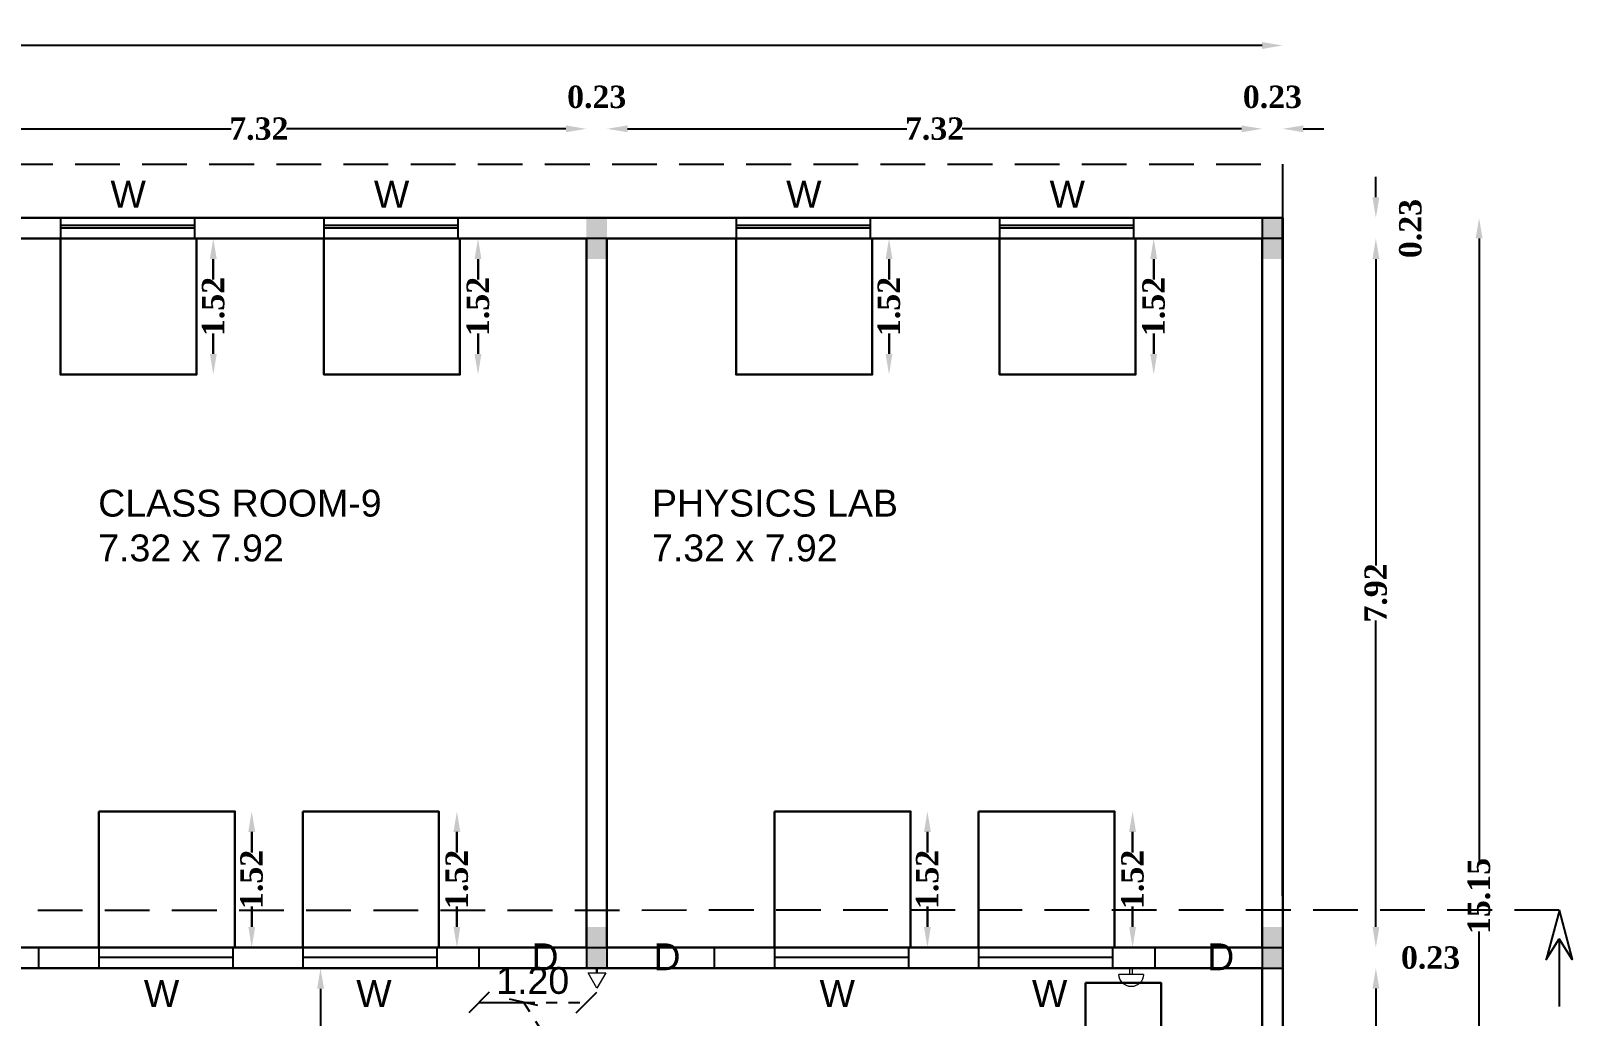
# Model space of a CAD drawing. Header units: metres. Extents: x 0 to 298, y 0 to 162.
# Drawn here: x 211.42 to 228.64, y 21.54 to 32.55 of the extents above; entities that cross this region are included whole.
import ezdxf

# ---------------------------------------------------------------- set-up
doc = ezdxf.new("R2010")
doc.units = ezdxf.units.M
doc.header["$MEASUREMENT"] = 0
doc.linetypes.add('DASHED', pattern=[0.75, 0.5, -0.25])
doc.linetypes.add('PHANTOM2', pattern=[1.25, 0.625, -0.125, 0.125, -0.125, 0.125, -0.125])
for name, color, linetype, lineweight in [('BLK_1_FLR_2_ EXIT_WIDTH_ DOOR', 7, 'Continuous', 30), ('BLK_1_FLR_2_BLT_UP_AREA', 4, 'Continuous', 30), ('BLK_1_FLR_2_REGULAR_ROOM_1', 4, 'Continuous', 30), ('BLK_1_FLR_2_REGULAR_ROOM_5', 4, 'Continuous', 30), ('BLK_1_FLR_2_ROOM_1_LIGHT_VENTILATION_1', 7, 'Continuous', 30), ('BLK_1_FLR_2_ROOM_1_LIGHT_VENTILATION_2', 7, 'Continuous', 30), ('BLK_1_FLR_2_ROOM_1_LIGHT_VENTILATION_3', 7, 'Continuous', 30), ('BLK_1_FLR_2_ROOM_1_LIGHT_VENTILATION_4', 7, 'Continuous', 30), ('BLK_1_FLR_2_ROOM_5_LIGHT_VENTILATION_1', 7, 'Continuous', 30), ('BLK_1_FLR_2_ROOM_5_LIGHT_VENTILATION_2', 7, 'Continuous', 30), ('BLK_1_FLR_2_ROOM_5_LIGHT_VENTILATION_3', 7, 'Continuous', 30), ('BLK_1_FLR_2_ROOM_5_LIGHT_VENTILATION_4', 7, 'Continuous', 30), ('BLK_1_LVL_2_BLDG_FOOT_PRINT', 4, 'Continuous', 30)]:
    doc.layers.add(name, color=color, linetype=linetype, lineweight=lineweight)
for name, color, linetype in [('BLK_1_FLR_2_CARPET_AREA', 10, 'Continuous'), ('BLK_1_FLR_3_DRINKING_WATER', 7, 'Continuous'), ('DIST_EXIT', 7, 'Continuous')]:
    doc.layers.add(name, color=color, linetype=linetype)
doc.layers.add('PATH_WAY', color=140, linetype='Continuous', plot=False)
doc.styles.add('arial', font='arial.ttf')
doc.styles.get("Standard").update_dxf_attribs({"font": 'arial.ttf', "height": 0.35})
doc.styles.add('working', font='timesbd.ttf', dxfattribs={"height": 0.25})
doc.dimstyles.new('new model', dxfattribs={"dimtxt": 0.25, "dimasz": 0.23, "dimexe": 0.1, "dimexo": 0.1, "dimgap": 0, "dimtad": 0, "dimtoh": 1, "dimzin": 1, "dimdsep": 46, "dimtxsty": 'working', "dimcen": 0.09, "dimse1": 1, "dimse2": 1, "dimclrd": 8, "dimclre": 8, "dimclrt": 3, "dimadec": 1, "dimazin": 0, "dimtfac": 1, "dimtofl": 0, "dimtmove": 0, "dimatfit": 3, "dimfxl": 0, "dimtolj": 1, "dimtzin": 0, "dimlwd": -1, "dimlwe": -1, "dimarcsym": 0})
doc.dimstyles.new('OPEN SPACE', dxfattribs={"dimtxt": 0.3, "dimasz": 0.23, "dimexe": 0.1875, "dimexo": 0.0625, "dimgap": 0.09, "dimtad": 3, "dimzin": 0, "dimdsep": 46, "dimtxsty": 'arial', "dimblk": 'OBLIQUE', "dimcen": 0.09, "dimse1": 1, "dimse2": 1, "dimclrd": 6, "dimclre": 6, "dimclrt": 7, "dimadec": 0, "dimazin": 0, "dimtfac": 0.5, "dimtix": 1, "dimtmove": 0, "dimatfit": 3, "dimfxl": 0, "dimtolj": 1, "dimtzin": 0, "dimarcsym": 0})

# ---------------------------------------------------------------- blocks, each defined once
blk = doc.blocks.new('*D195')
at = {"color": 8}
for p, q in [((210.538, 31.452), (213.659, 31.452)), ((217.398, 31.452), (214.276, 31.452))]:
    blk.add_line(p, q, dxfattribs=at)
at = {"color": 8, "lineweight": 35}
for points in [[(210.538, 31.49), (210.538, 31.414), (210.308, 31.452)], [(217.398, 31.49), (217.398, 31.414), (217.628, 31.452)]]:
    blk.add_solid(points, dxfattribs=at)
at = {"layer": 'Defpoints', "color": 0, "lineweight": 35}
for p in [(217.628, 31.452), (210.308, 30.457), (217.628, 30.227)]:
    blk.add_point(p, dxfattribs=at)
at = {"color": 3, "insert": (213.968, 31.452), "char_height": 0.25, "attachment_point": 5, "style": 'working'}
blk.add_mtext('\\A1;7.32', dxfattribs=at)
blk = doc.blocks.new('*D196')
at = {"color": 8}
for p, q in [((217.398, 31.452), (217.168, 31.452)), ((218.088, 31.452), (218.318, 31.452))]:
    blk.add_line(p, q, dxfattribs=at)
at = {"color": 8, "lineweight": 35}
for points in [[(217.398, 31.49), (217.398, 31.414), (217.628, 31.452)], [(218.088, 31.49), (218.088, 31.414), (217.858, 31.452)]]:
    blk.add_solid(points, dxfattribs=at)
at = {"layer": 'Defpoints', "color": 0, "lineweight": 35}
for p in [(217.858, 31.452), (217.858, 30.457), (217.628, 30.227)]:
    blk.add_point(p, dxfattribs=at)
at = {"color": 3, "insert": (217.743, 31.807), "char_height": 0.25, "attachment_point": 5, "style": 'working'}
blk.add_mtext('\\A1;0.23', dxfattribs=at)
blk = doc.blocks.new('*D197')
at = {"color": 8}
for p, q in [((218.088, 31.452), (221.209, 31.452)), ((224.948, 31.452), (221.826, 31.452))]:
    blk.add_line(p, q, dxfattribs=at)
at = {"color": 8, "lineweight": 35}
for points in [[(218.088, 31.49), (218.088, 31.414), (217.858, 31.452)], [(224.948, 31.49), (224.948, 31.414), (225.178, 31.452)]]:
    blk.add_solid(points, dxfattribs=at)
at = {"layer": 'Defpoints', "color": 0, "lineweight": 35}
for p in [(225.178, 31.452), (217.858, 30.457), (225.178, 30.227)]:
    blk.add_point(p, dxfattribs=at)
at = {"color": 3, "insert": (221.518, 31.452), "char_height": 0.25, "attachment_point": 5, "style": 'working'}
blk.add_mtext('\\A1;7.32', dxfattribs=at)
blk = doc.blocks.new('*D198')
at = {"color": 8}
for p, q in [((224.948, 31.452), (224.718, 31.452)), ((225.638, 31.452), (225.868, 31.452))]:
    blk.add_line(p, q, dxfattribs=at)
at = {"color": 8, "lineweight": 35}
for points in [[(224.948, 31.49), (224.948, 31.414), (225.178, 31.452)], [(225.638, 31.49), (225.638, 31.414), (225.408, 31.452)]]:
    blk.add_solid(points, dxfattribs=at)
at = {"layer": 'Defpoints', "color": 0, "lineweight": 35}
for p in [(225.408, 31.452), (225.408, 30.457), (225.178, 30.227)]:
    blk.add_point(p, dxfattribs=at)
at = {"color": 3, "insert": (225.293, 31.807), "char_height": 0.25, "attachment_point": 5, "style": 'working'}
blk.add_mtext('\\A1;0.23', dxfattribs=at)
blk = doc.blocks.new('*D307')
at = {"color": 8}
for p, q in [((173.571, 32.383), (198.969, 32.383)), ((225.178, 32.383), (199.78, 32.383))]:
    blk.add_line(p, q, dxfattribs=at)
at = {"color": 8, "lineweight": 35}
for points in [[(173.571, 32.421), (173.571, 32.344), (173.341, 32.383)], [(225.178, 32.421), (225.178, 32.344), (225.408, 32.383)]]:
    blk.add_solid(points, dxfattribs=at)
at = {"layer": 'Defpoints', "color": 0, "lineweight": 35}
for p in [(173.341, 32.383), (173.341, 30.457), (225.408, 30.457)]:
    blk.add_point(p, dxfattribs=at)
at = {"color": 3, "insert": (199.375, 32.383), "char_height": 0.25, "attachment_point": 5, "style": 'working'}
blk.add_mtext('\\A1;52.07', dxfattribs=at)
blk = doc.blocks.new('FIR ALARAM')
at = {"color": 6, "lineweight": 20}
for p, q in [((780.29, 324.308), (780.117, 324.308)), ((780.117, 324.208), (780.504, 324.208)), ((780.29, 324.208), (780.29, 324.308)), ((780.331, 324.208), (780.331, 324.308)), ((780.331, 324.308), (780.504, 324.308))]:
    blk.add_line(p, q, dxfattribs=at)
blk.add_arc((780.31, 324.208), 0.194, 180, 0, dxfattribs=at)
blk = doc.blocks.new('FR')
at = {"color": 6, "lineweight": 20}
for p, q in [((780.283, 324.837), (780.148, 324.837)), ((780.283, 324.76), (780.283, 324.837)), ((780.297, 324.76), (780.297, 324.837)), ((780.297, 324.837), (780.432, 324.837))]:
    blk.add_line(p, q, dxfattribs=at)
blk.add_lwpolyline([(780.29, 324.515), (780.432, 324.76), (780.148, 324.76)], close=True, dxfattribs=at)
blk = doc.blocks.new('*D309')
at = {"color": 8}
for p, q in [((226.449, 30.687), (226.449, 30.917)), ((226.449, 29.997), (226.449, 29.767))]:
    blk.add_line(p, q, dxfattribs=at)
at = {"color": 8, "lineweight": 35}
for points in [[(226.411, 30.687), (226.488, 30.687), (226.449, 30.457)], [(226.411, 29.997), (226.488, 29.997), (226.449, 30.227)]]:
    blk.add_solid(points, dxfattribs=at)
at = {"layer": 'Defpoints', "color": 0, "lineweight": 35}
for p in [(225.178, 30.457), (225.178, 30.227), (226.449, 30.227)]:
    blk.add_point(p, dxfattribs=at)
at = {"color": 3, "insert": (226.836, 30.338), "char_height": 0.25, "attachment_point": 5, "rotation": 90, "style": 'working'}
blk.add_mtext('\\A1;0.23', dxfattribs=at)
blk = doc.blocks.new('*D310')
at = {"color": 8}
for p, q in [((226.449, 29.997), (226.449, 26.575)), ((226.449, 22.537), (226.449, 25.958))]:
    blk.add_line(p, q, dxfattribs=at)
at = {"color": 8, "lineweight": 35}
for points in [[(226.411, 29.997), (226.488, 29.997), (226.449, 30.227)], [(226.411, 22.537), (226.488, 22.537), (226.449, 22.307)]]:
    blk.add_solid(points, dxfattribs=at)
at = {"layer": 'Defpoints', "color": 0, "lineweight": 35}
for p in [(225.178, 30.227), (223.978, 22.307), (226.449, 22.307)]:
    blk.add_point(p, dxfattribs=at)
at = {"color": 3, "insert": (226.449, 26.267), "char_height": 0.25, "attachment_point": 5, "rotation": 90, "style": 'working'}
blk.add_mtext('\\A1;7.92', dxfattribs=at)
blk = doc.blocks.new('*D311')
at = {"color": 8}
for p, q in [((226.449, 22.537), (226.449, 22.767)), ((226.449, 21.847), (226.449, 21.617))]:
    blk.add_line(p, q, dxfattribs=at)
at = {"color": 8, "lineweight": 35}
for points in [[(226.411, 22.537), (226.488, 22.537), (226.449, 22.307)], [(226.411, 21.847), (226.488, 21.847), (226.449, 22.077)]]:
    blk.add_solid(points, dxfattribs=at)
at = {"layer": 'Defpoints', "color": 0, "lineweight": 35}
for p in [(223.978, 22.307), (223.978, 22.077), (226.449, 22.077)]:
    blk.add_point(p, dxfattribs=at)
at = {"color": 3, "insert": (227.06, 22.192), "char_height": 0.25, "attachment_point": 5, "style": 'working'}
blk.add_mtext('\\A1;0.23', dxfattribs=at)
blk = doc.blocks.new('*D312')
at = {"color": 8}
for p, q in [((226.449, 21.847), (226.449, 21.277)), ((226.449, 20.097), (226.449, 20.667))]:
    blk.add_line(p, q, dxfattribs=at)
at = {"color": 8, "lineweight": 35}
for points in [[(226.411, 21.847), (226.488, 21.847), (226.449, 22.077)], [(226.411, 20.097), (226.488, 20.097), (226.449, 19.867)]]:
    blk.add_solid(points, dxfattribs=at)
at = {"layer": 'Defpoints', "color": 0, "lineweight": 35}
for p in [(223.978, 22.077), (224.949, 19.867), (226.449, 19.867)]:
    blk.add_point(p, dxfattribs=at)
at = {"color": 3, "insert": (226.449, 20.972), "char_height": 0.25, "attachment_point": 5, "rotation": 90, "style": 'working'}
blk.add_mtext('\\A1;2.21', dxfattribs=at)
blk = doc.blocks.new('*D213')
at = {"color": 8}
for p, q in [((227.602, 30.227), (227.602, 23.279)), ((227.602, 15.537), (227.602, 22.485))]:
    blk.add_line(p, q, dxfattribs=at)
at = {"color": 8, "lineweight": 35}
for points in [[(227.564, 30.227), (227.641, 30.227), (227.602, 30.457)], [(227.564, 15.537), (227.641, 15.537), (227.602, 15.307)]]:
    blk.add_solid(points, dxfattribs=at)
at = {"layer": 'Defpoints', "color": 0, "lineweight": 35}
for p in [(225.408, 30.457), (225.409, 15.307), (227.602, 15.307)]:
    blk.add_point(p, dxfattribs=at)
at = {"color": 3, "insert": (227.602, 22.882), "char_height": 0.25, "attachment_point": 5, "rotation": 90, "style": 'working'}
blk.add_mtext('\\A1;15.15', dxfattribs=at)
blk = doc.blocks.new('*D440')
at = {"layer": 'BLK_1_FLR_2_ROOM_1_LIGHT_VENTILATION_1', "color": 232, "linetype": 'PHANTOM2'}
for p, q in [((213.459, 29.997), (213.459, 29.769)), ((213.459, 28.937), (213.459, 29.164))]:
    blk.add_line(p, q, dxfattribs=at)
at = {"layer": 'BLK_1_FLR_2_ROOM_1_LIGHT_VENTILATION_1', "color": 232, "lineweight": 35}
for points in [[(213.421, 29.997), (213.497, 29.997), (213.459, 30.227)], [(213.421, 28.937), (213.497, 28.937), (213.459, 28.707)]]:
    blk.add_solid(points, dxfattribs=at)
at = {"layer": 'Defpoints', "color": 0, "lineweight": 35}
for p in [(213.271, 30.227), (213.271, 28.707), (213.459, 28.707)]:
    blk.add_point(p, dxfattribs=at)
at = {"layer": 'BLK_1_FLR_2_ROOM_1_LIGHT_VENTILATION_1', "color": 232, "lineweight": 30, "insert": (213.459, 29.467), "char_height": 0.25, "attachment_point": 5, "rotation": 90, "style": 'working'}
blk.add_mtext('\\A1;1.52', dxfattribs=at)
blk = doc.blocks.new('*D441')
at = {"layer": 'BLK_1_FLR_2_ROOM_1_LIGHT_VENTILATION_2', "color": 232, "linetype": 'PHANTOM2'}
for p, q in [((216.417, 29.997), (216.417, 29.769)), ((216.417, 28.937), (216.417, 29.164))]:
    blk.add_line(p, q, dxfattribs=at)
at = {"layer": 'BLK_1_FLR_2_ROOM_1_LIGHT_VENTILATION_2', "color": 232, "lineweight": 35}
for points in [[(216.378, 29.997), (216.455, 29.997), (216.417, 30.227)], [(216.378, 28.937), (216.455, 28.937), (216.417, 28.707)]]:
    blk.add_solid(points, dxfattribs=at)
at = {"layer": 'Defpoints', "color": 0, "lineweight": 35}
for p in [(216.215, 30.227), (216.215, 28.707), (216.417, 28.707)]:
    blk.add_point(p, dxfattribs=at)
at = {"layer": 'BLK_1_FLR_2_ROOM_1_LIGHT_VENTILATION_2', "color": 232, "lineweight": 30, "insert": (216.417, 29.467), "char_height": 0.25, "attachment_point": 5, "rotation": 90, "style": 'working'}
blk.add_mtext('\\A1;1.52', dxfattribs=at)
blk = doc.blocks.new('*D442')
at = {"layer": 'BLK_1_FLR_2_ROOM_1_LIGHT_VENTILATION_3', "color": 232, "linetype": 'PHANTOM2'}
for p, q in [((213.888, 23.597), (213.888, 23.369)), ((213.888, 22.537), (213.888, 22.764))]:
    blk.add_line(p, q, dxfattribs=at)
at = {"layer": 'BLK_1_FLR_2_ROOM_1_LIGHT_VENTILATION_3', "color": 232, "lineweight": 35}
for points in [[(213.85, 23.597), (213.927, 23.597), (213.888, 23.827)], [(213.85, 22.537), (213.927, 22.537), (213.888, 22.307)]]:
    blk.add_solid(points, dxfattribs=at)
at = {"layer": 'Defpoints', "color": 0, "lineweight": 35}
for p in [(213.701, 23.827), (213.701, 22.307), (213.888, 22.307)]:
    blk.add_point(p, dxfattribs=at)
at = {"layer": 'BLK_1_FLR_2_ROOM_1_LIGHT_VENTILATION_3', "color": 232, "lineweight": 30, "insert": (213.888, 23.067), "char_height": 0.25, "attachment_point": 5, "rotation": 90, "style": 'working'}
blk.add_mtext('\\A1;1.52', dxfattribs=at)
blk = doc.blocks.new('*D443')
at = {"layer": 'BLK_1_FLR_2_ROOM_1_LIGHT_VENTILATION_4', "color": 232, "linetype": 'PHANTOM2'}
for p, q in [((216.181, 23.597), (216.181, 23.369)), ((216.181, 22.537), (216.181, 22.764))]:
    blk.add_line(p, q, dxfattribs=at)
at = {"layer": 'BLK_1_FLR_2_ROOM_1_LIGHT_VENTILATION_4', "color": 232, "lineweight": 35}
for points in [[(216.142, 23.597), (216.219, 23.597), (216.181, 23.827)], [(216.142, 22.537), (216.219, 22.537), (216.181, 22.307)]]:
    blk.add_solid(points, dxfattribs=at)
at = {"layer": 'Defpoints', "color": 0, "lineweight": 35}
for p in [(215.979, 23.827), (215.979, 22.307), (216.181, 22.307)]:
    blk.add_point(p, dxfattribs=at)
at = {"layer": 'BLK_1_FLR_2_ROOM_1_LIGHT_VENTILATION_4', "color": 232, "lineweight": 30, "insert": (216.181, 23.067), "char_height": 0.25, "attachment_point": 5, "rotation": 90, "style": 'working'}
blk.add_mtext('\\A1;1.52', dxfattribs=at)
blk = doc.blocks.new('*D444')
at = {"layer": 'BLK_1_FLR_2_ROOM_5_LIGHT_VENTILATION_1', "color": 232, "linetype": 'PHANTOM2'}
for p, q in [((221.009, 29.997), (221.009, 29.769)), ((221.009, 28.937), (221.009, 29.164))]:
    blk.add_line(p, q, dxfattribs=at)
at = {"layer": 'BLK_1_FLR_2_ROOM_5_LIGHT_VENTILATION_1', "color": 232, "lineweight": 35}
for points in [[(220.971, 29.997), (221.047, 29.997), (221.009, 30.227)], [(220.971, 28.937), (221.047, 28.937), (221.009, 28.707)]]:
    blk.add_solid(points, dxfattribs=at)
at = {"layer": 'Defpoints', "color": 0, "lineweight": 35}
for p in [(220.821, 30.227), (220.821, 28.707), (221.009, 28.707)]:
    blk.add_point(p, dxfattribs=at)
at = {"layer": 'BLK_1_FLR_2_ROOM_5_LIGHT_VENTILATION_1', "color": 232, "lineweight": 30, "insert": (221.009, 29.467), "char_height": 0.25, "attachment_point": 5, "rotation": 90, "style": 'working'}
blk.add_mtext('\\A1;1.52', dxfattribs=at)
blk = doc.blocks.new('*D445')
at = {"layer": 'BLK_1_FLR_2_ROOM_5_LIGHT_VENTILATION_2', "color": 232, "linetype": 'PHANTOM2'}
for p, q in [((223.967, 29.997), (223.967, 29.769)), ((223.967, 28.937), (223.967, 29.164))]:
    blk.add_line(p, q, dxfattribs=at)
at = {"layer": 'BLK_1_FLR_2_ROOM_5_LIGHT_VENTILATION_2', "color": 232, "lineweight": 35}
for points in [[(223.928, 29.997), (224.005, 29.997), (223.967, 30.227)], [(223.928, 28.937), (224.005, 28.937), (223.967, 28.707)]]:
    blk.add_solid(points, dxfattribs=at)
at = {"layer": 'Defpoints', "color": 0, "lineweight": 35}
for p in [(223.765, 30.227), (223.765, 28.707), (223.967, 28.707)]:
    blk.add_point(p, dxfattribs=at)
at = {"layer": 'BLK_1_FLR_2_ROOM_5_LIGHT_VENTILATION_2', "color": 232, "lineweight": 30, "insert": (223.967, 29.467), "char_height": 0.25, "attachment_point": 5, "rotation": 90, "style": 'working'}
blk.add_mtext('\\A1;1.52', dxfattribs=at)
blk = doc.blocks.new('*D446')
at = {"layer": 'BLK_1_FLR_2_ROOM_5_LIGHT_VENTILATION_3', "color": 232, "linetype": 'PHANTOM2'}
for p, q in [((221.438, 23.597), (221.438, 23.369)), ((221.438, 22.537), (221.438, 22.764))]:
    blk.add_line(p, q, dxfattribs=at)
at = {"layer": 'BLK_1_FLR_2_ROOM_5_LIGHT_VENTILATION_3', "color": 232, "lineweight": 35}
for points in [[(221.4, 23.597), (221.477, 23.597), (221.438, 23.827)], [(221.4, 22.537), (221.477, 22.537), (221.438, 22.307)]]:
    blk.add_solid(points, dxfattribs=at)
at = {"layer": 'Defpoints', "color": 0, "lineweight": 35}
for p in [(221.251, 23.827), (221.251, 22.307), (221.438, 22.307)]:
    blk.add_point(p, dxfattribs=at)
at = {"layer": 'BLK_1_FLR_2_ROOM_5_LIGHT_VENTILATION_3', "color": 232, "lineweight": 30, "insert": (221.438, 23.067), "char_height": 0.25, "attachment_point": 5, "rotation": 90, "style": 'working'}
blk.add_mtext('\\A1;1.52', dxfattribs=at)
blk = doc.blocks.new('*D447')
at = {"layer": 'BLK_1_FLR_2_ROOM_5_LIGHT_VENTILATION_4', "color": 232, "linetype": 'PHANTOM2'}
for p, q in [((223.731, 23.597), (223.731, 23.369)), ((223.731, 22.537), (223.731, 22.764))]:
    blk.add_line(p, q, dxfattribs=at)
at = {"layer": 'BLK_1_FLR_2_ROOM_5_LIGHT_VENTILATION_4', "color": 232, "lineweight": 35}
for points in [[(223.692, 23.597), (223.769, 23.597), (223.731, 23.827)], [(223.692, 22.537), (223.769, 22.537), (223.731, 22.307)]]:
    blk.add_solid(points, dxfattribs=at)
at = {"layer": 'Defpoints', "color": 0, "lineweight": 35}
for p in [(223.529, 23.827), (223.529, 22.307), (223.731, 22.307)]:
    blk.add_point(p, dxfattribs=at)
at = {"layer": 'BLK_1_FLR_2_ROOM_5_LIGHT_VENTILATION_4', "color": 232, "lineweight": 30, "insert": (223.731, 23.067), "char_height": 0.25, "attachment_point": 5, "rotation": 90, "style": 'working'}
blk.add_mtext('\\A1;1.52', dxfattribs=at)
blk = doc.blocks.new('_Oblique')
at = {"color": 0, "linetype": 'ByBlock', "lineweight": -2}
blk.add_line((-0.5, -0.5), (0.5, 0.5), dxfattribs=at)
blk = doc.blocks.new('*D341')
at = {"layer": 'BLK_1_FLR_2_ EXIT_WIDTH_ DOOR', "color": 2, "linetype": 'PHANTOM2', "lineweight": -2}
blk.add_line((216.428, 21.693), (217.628, 21.693), dxfattribs=at)
at = {"layer": 'Defpoints', "color": 0, "lineweight": 35}
for p in [(216.428, 22.307), (217.628, 22.307), (217.628, 21.693)]:
    blk.add_point(p, dxfattribs=at)
at = {"layer": 'BLK_1_FLR_2_ EXIT_WIDTH_ DOOR', "color": 2, "lineweight": -2, "xscale": 0.23, "yscale": 0.23, "zscale": 0.23, "rotation": 180}
blk.add_blockref('_Oblique', (216.428, 21.693), dxfattribs=at)
at = {"layer": 'BLK_1_FLR_2_ EXIT_WIDTH_ DOOR', "color": 2, "lineweight": -2, "xscale": 0.23, "yscale": 0.23, "zscale": 0.23}
blk.add_blockref('_Oblique', (217.628, 21.693), dxfattribs=at)
at = {"layer": 'BLK_1_FLR_2_ EXIT_WIDTH_ DOOR', "color": 2, "lineweight": 30, "insert": (217.028, 21.936), "char_height": 0.3, "attachment_point": 5, "style": 'arial'}
blk.add_mtext('\\A1;1.20', dxfattribs=at)
blk = doc.blocks.new('*D342')
at = {"layer": 'Defpoints', "color": 0, "lineweight": 35}
for p in [(216.926, 21.693), (216.926, 21.693), (218.747, 18.849)]:
    blk.add_point(p, dxfattribs=at)
at = {"layer": 'DIST_EXIT', "color": 7, "linetype": 'PHANTOM2', "lineweight": -2}
blk.add_line((218.747, 18.849), (216.926, 21.693), dxfattribs=at)
at = {"layer": 'DIST_EXIT', "color": 7, "lineweight": -2, "xscale": 0.23, "yscale": 0.23, "zscale": 0.23}
for p, rotation in [((216.926, 21.693), 122.6443413708677), ((218.747, 18.849), 302.6443413708677)]:
    blk.add_blockref('_Oblique', p, dxfattribs=dict(at, rotation=rotation))
at = {"layer": 'DIST_EXIT', "color": 7, "lineweight": 30, "insert": (218.041, 20.402), "char_height": 0.3, "attachment_point": 5, "rotation": 302.6443, "style": 'arial'}
blk.add_mtext('\\A1;3.38', dxfattribs=at)
blk = doc.blocks.new('*D356')
at = {"layer": 'Defpoints', "color": 0, "lineweight": 35}
for p in [(214.657, 22.076), (214.747, 22.076), (214.747, 19.867)]:
    blk.add_point(p, dxfattribs=at)
at = {"layer": 'PATH_WAY', "color": 4}
for p, q in [((214.657, 21.846), (214.657, 21.277)), ((214.657, 20.097), (214.657, 20.667))]:
    blk.add_line(p, q, dxfattribs=at)
at = {"layer": 'PATH_WAY', "color": 4, "lineweight": 35}
for points in [[(214.619, 21.846), (214.696, 21.846), (214.657, 22.076)], [(214.619, 20.097), (214.696, 20.097), (214.657, 19.867)]]:
    blk.add_solid(points, dxfattribs=at)
at = {"layer": 'PATH_WAY', "color": 4, "lineweight": 30, "insert": (214.657, 20.972), "char_height": 0.25, "attachment_point": 5, "rotation": 90, "style": 'working'}
blk.add_mtext('\\A1;2.21', dxfattribs=at)

msp = doc.modelspace()

# ---------------------------------------------------------------- hatches: boundary and pattern name
at = {"ltscale": 0.25}
for points in [[(217.85774, 30.45661), (217.62774, 30.45661), (217.62774, 30.22661), (217.62774, 29.99661), (217.85774, 29.99661)], [(225.40774, 30.45661), (225.17774, 30.45661), (225.17774, 30.22661), (225.17774, 29.99661), (225.40774, 29.99661)], [(217.85774, 22.53661), (217.62774, 22.53661), (217.62774, 22.30661), (217.62774, 22.07661), (217.85774, 22.07661)], [(225.40774, 22.53661), (225.17774, 22.53661), (225.17774, 22.30661), (225.17774, 22.07661), (225.40774, 22.07661)]]:
    msp.add_hatch(color=256, dxfattribs=at).paths.add_polyline_path(points)

# ---------------------------------------------------------------- linework, layer by layer
at = {"linetype": 'DASHED'}
for p, q in [((203.66443, 31.05661), (225.40774, 31.05661)), ((228.49734, 22.72235), (170.97384, 22.71799))]:
    msp.add_line(p, q, dxfattribs=at)
at = {"linetype": 'DASHED', "ltscale": 4}
msp.add_line((225.40774, 30.45661), (225.40774, 31.05661), dxfattribs=at)
for p, q in [((225.40774, 30.45661), (173.34144, 30.45661)), ((228.49734, 22.40416), (228.49734, 21.64742))]:
    msp.add_line(p, q)
at = {"ltscale": 0.25}
for p, q in [((211.7512, 30.45661), (211.7512, 30.22661)), ((211.7512, 30.37461), (213.2512, 30.37461)), ((211.7512, 30.34768), (213.2512, 30.34768)), ((213.2512, 30.22661), (213.2512, 30.45661)), ((214.69466, 30.45661), (214.69466, 30.22661)), ((214.69466, 30.37461), (216.19466, 30.37461)), ((214.69466, 30.34768), (216.19466, 30.34768)), ((216.19466, 30.22661), (216.19466, 30.45661)), ((219.3012, 30.45661), (219.3012, 30.22661)), ((219.3012, 30.37461), (220.8012, 30.37461)), ((219.3012, 30.34768), (220.8012, 30.34768)), ((220.8012, 30.22661), (220.8012, 30.45661)), ((222.24466, 30.45661), (222.24466, 30.22661)), ((222.24466, 30.37461), (223.74466, 30.37461)), ((222.24466, 30.34768), (223.74466, 30.34768)), ((223.74466, 30.22661), (223.74466, 30.45661)), ((225.17772, 30.45661), (225.17872, 15.30692)), ((225.40774, 30.45661), (225.40774, 15.53692)), ((225.40774, 30.22661), (180.43774, 30.22661)), ((217.62774, 30.22661), (217.62774, 22.07661)), ((217.85774, 30.22661), (217.85774, 22.07661)), ((211.50774, 22.30661), (216.42774, 22.30661)), ((211.50774, 22.07661), (211.50774, 22.30661)), ((212.18053, 22.30661), (212.18053, 22.07661)), ((213.68053, 22.07661), (213.68053, 22.30661)), ((214.45869, 22.30661), (214.45869, 22.07661)), ((215.95869, 22.07661), (215.95869, 22.30661)), ((216.42774, 22.30661), (216.42774, 22.07661)), ((217.62774, 22.30661), (217.85774, 22.30661)), ((219.05774, 22.30661), (223.97774, 22.30661)), ((219.05774, 22.07661), (219.05774, 22.30661)), ((219.73053, 22.30661), (219.73053, 22.07661)), ((221.23053, 22.07661), (221.23053, 22.30661)), ((222.00869, 22.30661), (222.00869, 22.07661)), ((223.50869, 22.07661), (223.50869, 22.30661)), ((223.97774, 22.30661), (223.97774, 22.07661)), ((225.17774, 22.30661), (225.40774, 22.30661)), ((211.52774, 22.07661), (216.42774, 22.07661)), ((212.18053, 22.19768), (213.68053, 22.19768)), ((214.45869, 22.19768), (215.95869, 22.19768)), ((217.62774, 22.07661), (217.85774, 22.07661)), ((219.07774, 22.07661), (223.97774, 22.07661)), ((219.73053, 22.19768), (221.23053, 22.19768)), ((222.00869, 22.19768), (223.50869, 22.19768)), ((225.17774, 22.07661), (225.40774, 22.07661))]:
    msp.add_line(p, q, dxfattribs=at)
msp.add_lwpolyline([(173.34144, 30.45661), (225.40774, 30.45661), (225.40866, 15.30692), (216.50818, 15.30692), (216.50818, 19.63661), (210.53938, 19.63661), (188.05566, 19.63661), (183.55774, 19.63661), (183.55774, 15.30661), (183.55774, 11.72161), (173.34144, 11.72161)], close=True)
for points in [[(228.49967, 22.72234), (228.35052, 22.17241), (228.49734, 22.40416)], [(228.49734, 22.72235), (228.64246, 22.17134), (228.49734, 22.40416)]]:
    msp.add_lwpolyline(points)
at = {"layer": 'BLK_1_FLR_2_BLT_UP_AREA', "color": 26}
msp.add_lwpolyline([(173.34144, 11.72161), (183.55774, 11.72161), (183.55774, 19.63661), (216.50839, 19.63648), (216.50798, 15.30679), (225.4081, 15.30692), (225.40728, 30.45661), (173.34144, 30.45661)], close=True, dxfattribs=at)
at = {"layer": 'BLK_1_FLR_2_CARPET_AREA', "color": 15, "linetype": 'Continuous', "lineweight": 30}
for points in [[(210.30772, 22.30661), (217.62772, 22.30661), (217.62772, 30.22661), (210.30772, 30.22661)], [(217.85772, 22.30661), (225.17772, 22.30661), (225.17772, 30.22661), (217.85772, 30.22661)]]:
    msp.add_lwpolyline(points, close=True, dxfattribs=at)
msp.add_lwpolyline([(202.53937, 22.07661), (225.17772, 22.07661), (225.1784, 19.86661), (218.94817, 19.86661), (218.94817, 19.63661), (225.17842, 19.63702), (225.17894, 15.53692), (216.73817, 15.53692), (216.73817, 19.86684), (183.32772, 19.86661)], dxfattribs=at)
at = {"layer": 'BLK_1_FLR_2_REGULAR_ROOM_1', "color": 3, "lineweight": 30}
msp.add_lwpolyline([(210.30774, 22.30661), (217.62774, 22.30661), (217.62774, 30.22661), (210.30774, 30.22661)], close=True, dxfattribs=at)
at = {"layer": 'BLK_1_FLR_2_REGULAR_ROOM_5', "color": 3, "lineweight": 30}
msp.add_lwpolyline([(217.85774, 22.30661), (225.17774, 22.30661), (225.17774, 30.22661), (217.85774, 30.22661)], close=True, dxfattribs=at)
at = {"layer": 'BLK_1_FLR_2_ROOM_1_LIGHT_VENTILATION_1', "color": 3, "lineweight": 30}
msp.add_lwpolyline([(211.7512, 30.22661), (213.2712, 30.22661), (213.2712, 28.70661), (211.7512, 28.70661)], close=True, dxfattribs=at)
at = {"layer": 'BLK_1_FLR_2_ROOM_1_LIGHT_VENTILATION_2', "color": 3, "lineweight": 30}
msp.add_lwpolyline([(214.69466, 30.22661), (216.21466, 30.22661), (216.21466, 28.70661), (214.69466, 28.70661)], close=True, dxfattribs=at)
at = {"layer": 'BLK_1_FLR_2_ROOM_1_LIGHT_VENTILATION_3', "color": 3, "lineweight": 30}
msp.add_lwpolyline([(212.18053, 23.82661), (213.70053, 23.82661), (213.70053, 22.30661), (212.18053, 22.30661)], close=True, dxfattribs=at)
at = {"layer": 'BLK_1_FLR_2_ROOM_1_LIGHT_VENTILATION_4', "color": 3, "lineweight": 30}
msp.add_lwpolyline([(214.45869, 23.82661), (215.97869, 23.82661), (215.97869, 22.30661), (214.45869, 22.30661)], close=True, dxfattribs=at)
at = {"layer": 'BLK_1_FLR_2_ROOM_5_LIGHT_VENTILATION_1', "color": 3, "lineweight": 30}
msp.add_lwpolyline([(219.3012, 30.22661), (220.8212, 30.22661), (220.8212, 28.70661), (219.3012, 28.70661)], close=True, dxfattribs=at)
at = {"layer": 'BLK_1_FLR_2_ROOM_5_LIGHT_VENTILATION_2', "color": 3, "lineweight": 30}
msp.add_lwpolyline([(222.24466, 30.22661), (223.76466, 30.22661), (223.76466, 28.70661), (222.24466, 28.70661)], close=True, dxfattribs=at)
at = {"layer": 'BLK_1_FLR_2_ROOM_5_LIGHT_VENTILATION_3', "color": 3, "lineweight": 30}
msp.add_lwpolyline([(219.73053, 23.82661), (221.25053, 23.82661), (221.25053, 22.30661), (219.73053, 22.30661)], close=True, dxfattribs=at)
at = {"layer": 'BLK_1_FLR_2_ROOM_5_LIGHT_VENTILATION_4', "color": 3, "lineweight": 30}
msp.add_lwpolyline([(222.00869, 23.82661), (223.52869, 23.82661), (223.52869, 22.30661), (222.00869, 22.30661)], close=True, dxfattribs=at)
at = {"layer": 'BLK_1_FLR_3_DRINKING_WATER', "color": 7, "lineweight": 30}
msp.add_lwpolyline([(223.20572, 21.91165), (224.04873, 21.91165), (224.04873, 19.99569), (223.20572, 19.99569)], close=True, dxfattribs=at)
at = {"layer": 'BLK_1_LVL_2_BLDG_FOOT_PRINT', "color": 1}
msp.add_lwpolyline([(173.34144, 11.72161), (183.55774, 11.72161), (183.55774, 19.63661), (216.50834, 19.63668), (216.50803, 15.30699), (225.4082, 15.30692), (225.40728, 30.45661), (173.34144, 30.45661)], close=True, dxfattribs=at)

# ---------------------------------------------------------------- block references
for name, p, xscale, yscale, zscale in [('FR', (760.48166, -203.86646), -0.695557479657917, 0.695557479657917, 0.695557479657917), ('FIR ALARAM', (774.01121, -206.63416), -0.7052272580437317, 0.7052272580437317, 0.7052272580437317)]:
    msp.add_blockref(name, p, dxfattribs=dict(xscale=xscale, yscale=yscale, zscale=zscale))

# ---------------------------------------------------------------- texts
at = {"ltscale": 0.25, "char_height": 0.3, "attachment_point": 1}
for s, insert, width in [('\\A1;W', (212.3098, 30.87235), 341.4821849), ('\\A1;W', (215.25326, 30.87235), 341.4821849), ('\\A1;W', (219.8598, 30.87235), 341.4821849), ('\\A1;W', (222.80326, 30.87235), 341.4821849), ('\\A1;CLASS ROOM-9\\P7.32 x 7.92', (212.17292, 27.4202), 4.4059037), ('\\A1;PHYSICS LAB  \\P7.32 x 7.92', (218.36093, 27.4202), 5.66255), ('\\A1;D', (217.01409, 22.35278), 341.4821849), ('\\A1;D', (218.3768, 22.35278), 341.4821849), ('\\A1;D', (224.56409, 22.35278), 341.4821849), ('\\A1;W', (212.68309, 21.94305), 341.4821849), ('\\A1;W', (215.05611, 21.94305), 341.4821849), ('\\A1;W', (220.23309, 21.94305), 341.4821849), ('\\A1;W', (222.60611, 21.94305), 341.4821849)]:
    msp.add_mtext(s, dxfattribs=dict(at, insert=insert, width=width))

# ---------------------------------------------------------------- dimensions: what is measured, and where the dimension line sits
for base, p1, p2, override, picture, middle in [((173.34144, 32.38253), (225.40774, 30.45661), (173.34144, 30.45661), {"dimpost": '\\X'}, '*D307', (199.37459, 32.38253)), ((217.85774, 31.45214), (217.62774, 30.22661), (217.85774, 30.45661), {"dimpost": '\\X', "dimtmove": 2}, '*D196', (217.74274, 31.80738)), ((225.40774, 31.45214), (225.17774, 30.22661), (225.40774, 30.45661), {"dimpost": '\\X', "dimtmove": 2}, '*D198', (225.29274, 31.80738)), ((217.62774, 31.45214), (210.30774, 30.45661), (217.62774, 30.22661), {"dimpost": '\\X', "dimtmove": 2}, '*D195', (213.96774, 31.45214)), ((225.17774, 31.45214), (217.85774, 30.45661), (225.17774, 30.22661), {"dimpost": '\\X', "dimtmove": 2}, '*D197', (221.51774, 31.45214))]:
    dim = msp.add_linear_dim(base=base, p1=p1, p2=p2, dimstyle='new model', override=override)
    dim.commit()
    dim.dimension.update_dxf_attribs({"geometry": picture, "text_midpoint": middle})
dim = msp.add_linear_dim(base=(226.44938, 30.22661), p1=(225.17772, 30.45661), p2=(225.17772, 30.22661), angle=270, dimstyle='new model', override={"dimpost": '\\X', "dimtmove": 2})
dim.commit()
dim.dimension.update_dxf_attribs({"geometry": '*D309', "text_midpoint": (226.83614, 30.33845), "dimtype": 161})
for base, p1, p2, override, picture, middle in [((227.60231, 15.30692), (225.40774, 30.45661), (225.40866, 15.30692), {"dimpost": '\\X'}, '*D213', (227.60231, 22.88176)), ((226.44938, 22.30661), (225.17772, 30.22661), (223.97774, 22.30661), {"dimpost": '\\X', "dimtmove": 2}, '*D310', (226.44938, 26.26661)), ((226.44938, 22.07661), (223.97774, 22.30661), (223.97774, 22.07661), {"dimpost": '\\X', "dimtmove": 2}, '*D311', (227.05986, 22.19161)), ((226.44938, 19.86661), (223.97774, 22.07661), (224.94866, 19.86661), {"dimpost": '\\X', "dimtmove": 2}, '*D312', (226.44938, 20.97161))]:
    dim = msp.add_linear_dim(base=base, p1=p1, p2=p2, angle=90, dimstyle='new model', override=override)
    dim.commit()
    dim.dimension.update_dxf_attribs({"geometry": picture, "text_midpoint": middle})
at = {"layer": 'BLK_1_FLR_2_ EXIT_WIDTH_ DOOR', "color": 2, "lineweight": 30}
dim = msp.add_aligned_dim(p1=(216.42774, 22.30661), p2=(217.62774, 22.30661), distance=-0.61402, dimstyle='OPEN SPACE', override={"dimpost": '\\X', "dimclrd": 2, "dimclrt": 2, "dimfxl": 0, "dimarcsym": 2}, dxfattribs=at)
dim.commit()
dim.dimension.update_dxf_attribs({"geometry": '*D341', "text_midpoint": (217.02774, 21.93576)})
at = {"layer": 'BLK_1_FLR_2_ROOM_1_LIGHT_VENTILATION_1', "color": 232, "lineweight": 30}
dim = msp.add_linear_dim(base=(213.45915, 28.70661), p1=(213.2712, 30.22661), p2=(213.2712, 28.70661), angle=90, dimstyle='new model', override={"dimpost": '\\X', "dimclrd": 232, "dimclrt": 232, "dimfxl": 75, "dimfxlon": 1, "dimtfill": 1}, dxfattribs=at)
dim.commit()
dim.dimension.update_dxf_attribs({"geometry": '*D440', "text_midpoint": (213.45915, 29.46661)})
at = {"layer": 'BLK_1_FLR_2_ROOM_1_LIGHT_VENTILATION_2', "color": 232, "lineweight": 30}
dim = msp.add_linear_dim(base=(216.4167, 28.70661), p1=(216.21466, 30.22661), p2=(216.21466, 28.70661), angle=90, dimstyle='new model', override={"dimpost": '\\X', "dimclrd": 232, "dimclrt": 232, "dimfxl": 75, "dimfxlon": 1, "dimtfill": 1}, dxfattribs=at)
dim.commit()
dim.dimension.update_dxf_attribs({"geometry": '*D441', "text_midpoint": (216.4167, 29.46661)})
at = {"layer": 'BLK_1_FLR_2_ROOM_1_LIGHT_VENTILATION_3', "color": 232, "lineweight": 30}
dim = msp.add_linear_dim(base=(213.88848, 22.30661), p1=(213.70053, 23.82661), p2=(213.70053, 22.30661), angle=90, dimstyle='new model', override={"dimpost": '\\X', "dimclrd": 232, "dimclrt": 232, "dimfxl": 75, "dimfxlon": 1, "dimtfill": 1}, dxfattribs=at)
dim.commit()
dim.dimension.update_dxf_attribs({"geometry": '*D442', "text_midpoint": (213.88848, 23.06661)})
at = {"layer": 'BLK_1_FLR_2_ROOM_1_LIGHT_VENTILATION_4', "color": 232, "lineweight": 30}
dim = msp.add_linear_dim(base=(216.18073, 22.30661), p1=(215.97869, 23.82661), p2=(215.97869, 22.30661), angle=90, dimstyle='new model', override={"dimpost": '\\X', "dimclrd": 232, "dimclrt": 232, "dimfxl": 75, "dimfxlon": 1, "dimtfill": 1}, dxfattribs=at)
dim.commit()
dim.dimension.update_dxf_attribs({"geometry": '*D443', "text_midpoint": (216.18073, 23.06661)})
at = {"layer": 'BLK_1_FLR_2_ROOM_5_LIGHT_VENTILATION_1', "color": 232, "lineweight": 30}
dim = msp.add_linear_dim(base=(221.00915, 28.70661), p1=(220.8212, 30.22661), p2=(220.8212, 28.70661), angle=90, dimstyle='new model', override={"dimpost": '\\X', "dimclrd": 232, "dimclrt": 232, "dimfxl": 75, "dimfxlon": 1, "dimtfill": 1}, dxfattribs=at)
dim.commit()
dim.dimension.update_dxf_attribs({"geometry": '*D444', "text_midpoint": (221.00915, 29.46661)})
at = {"layer": 'BLK_1_FLR_2_ROOM_5_LIGHT_VENTILATION_2', "color": 232, "lineweight": 30}
dim = msp.add_linear_dim(base=(223.9667, 28.70661), p1=(223.76466, 30.22661), p2=(223.76466, 28.70661), angle=90, dimstyle='new model', override={"dimpost": '\\X', "dimclrd": 232, "dimclrt": 232, "dimfxl": 75, "dimfxlon": 1, "dimtfill": 1}, dxfattribs=at)
dim.commit()
dim.dimension.update_dxf_attribs({"geometry": '*D445', "text_midpoint": (223.9667, 29.46661)})
at = {"layer": 'BLK_1_FLR_2_ROOM_5_LIGHT_VENTILATION_3', "color": 232, "lineweight": 30}
dim = msp.add_linear_dim(base=(221.43848, 22.30661), p1=(221.25053, 23.82661), p2=(221.25053, 22.30661), angle=90, dimstyle='new model', override={"dimpost": '\\X', "dimclrd": 232, "dimclrt": 232, "dimfxl": 75, "dimfxlon": 1, "dimtfill": 1}, dxfattribs=at)
dim.commit()
dim.dimension.update_dxf_attribs({"geometry": '*D446', "text_midpoint": (221.43848, 23.06661)})
at = {"layer": 'BLK_1_FLR_2_ROOM_5_LIGHT_VENTILATION_4', "color": 232, "lineweight": 30}
dim = msp.add_linear_dim(base=(223.73073, 22.30661), p1=(223.52869, 23.82661), p2=(223.52869, 22.30661), angle=90, dimstyle='new model', override={"dimpost": '\\X', "dimclrd": 232, "dimclrt": 232, "dimfxl": 75, "dimfxlon": 1, "dimtfill": 1}, dxfattribs=at)
dim.commit()
dim.dimension.update_dxf_attribs({"geometry": '*D447', "text_midpoint": (223.73073, 23.06661)})
at = {"layer": 'DIST_EXIT', "color": 7, "lineweight": 30}
dim = msp.add_aligned_dim(p1=(218.74733, 18.84911), p2=(216.92575, 21.69258), distance=0, dimstyle='OPEN SPACE', override={"dimpost": '\\X', "dimclrd": 7, "dimfxl": 0, "dimarcsym": 2}, dxfattribs=at)
dim.commit()
dim.dimension.update_dxf_attribs({"geometry": '*D342', "text_midpoint": (218.04139, 20.40207)})
at = {"layer": 'PATH_WAY', "color": 4, "lineweight": 30}
dim = msp.add_linear_dim(base=(214.65743, 22.07644), p1=(214.74728, 19.86667), p2=(214.74728, 22.07644), angle=90, dimstyle='new model', override={"dimpost": '\\X', "dimclrd": 4, "dimclrt": 4}, dxfattribs=at)
dim.commit()
dim.dimension.update_dxf_attribs({"geometry": '*D356', "text_midpoint": (214.65743, 20.97155)})

doc.saveas('drawing.dxf')
